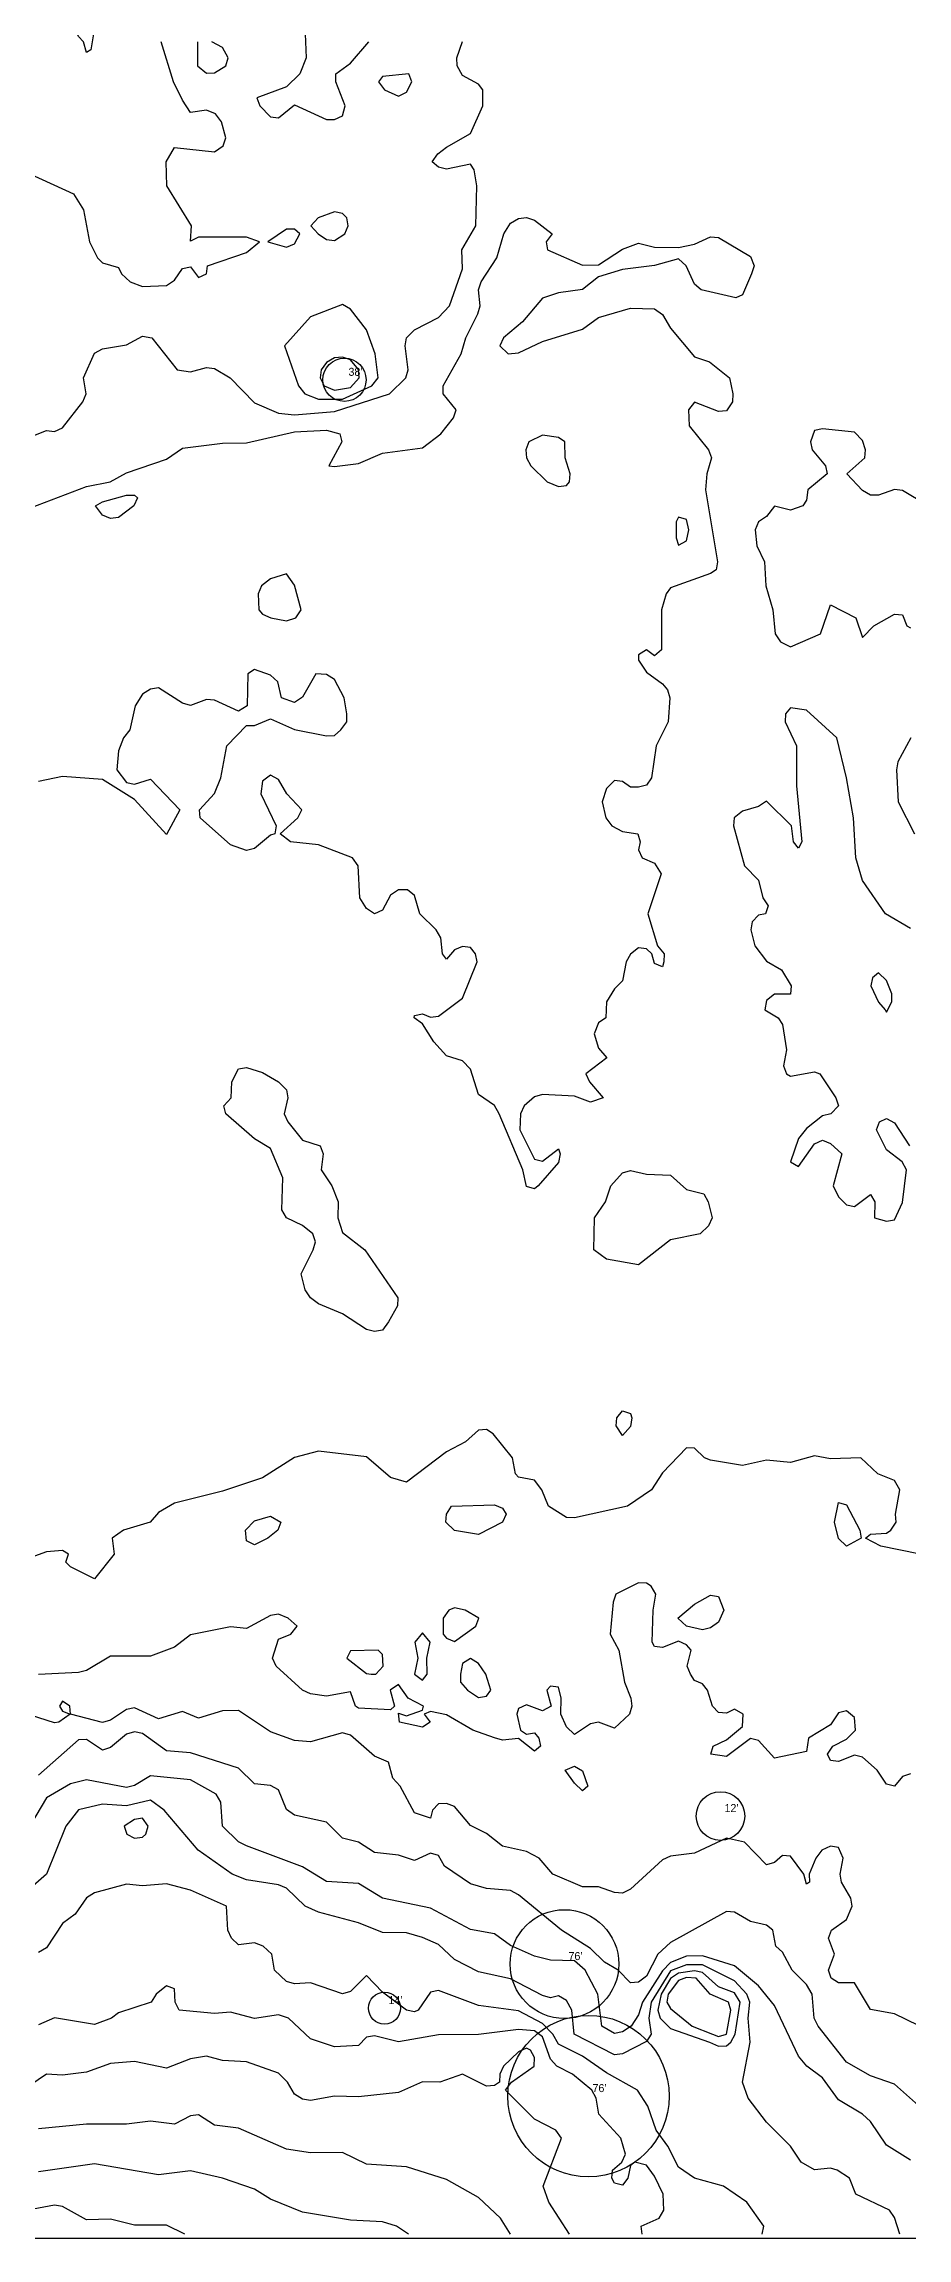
# Model space of a CAD drawing. Extents: x 426033 to 427066, y 1577130 to 1578168.
# Drawn here: x 426386 to 426602, y 1577150 to 1577698 of the extents above; entities that cross this region are included whole.
import ezdxf

# ---------------------------------------------------------------- set-up
doc = ezdxf.new("R2010")
doc.units = 21
doc.header["$MEASUREMENT"] = 0
for name, color, linetype in [('C-TOPO-HALF', 9, 'Continuous'), ('C-TOPO-MAJR', 3, 'Continuous'), ('C-TOPO-MINR', 8, 'Continuous'), ('G-ANNO-ZONE', 6, 'Continuous'), ('L-PLNT-ANNO', 92, 'Continuous'), ('L-PLNT-TREE', 92, 'Continuous')]:
    doc.layers.add(name, color=color, linetype=linetype)

msp = doc.modelspace()

# ---------------------------------------------------------------- linework, layer by layer
at = {"layer": 'C-TOPO-HALF'}
for points, elevation in [([(426383, 1577600.2333987758), (426387, 1577601.8406876791), (426389, 1577601.575527426), (426391, 1577602.4749893118), (426396.114229765, 1577609), (426396.89851047716, 1577611), (426396.2776674938, 1577615), (426399, 1577621.1997860963), (426401, 1577622.2153110048), (426407, 1577623.2725435472), (426411, 1577625.3978256863), (426413.3571173742, 1577624.9999999998), (426419.7044517725, 1577617), (426423, 1577616.460936781), (426427, 1577617.6061430352), (426429, 1577617.3013413746), (426432.9643944005, 1577615), (426439, 1577608.7408585055), (426445, 1577606.2047757716), (426449, 1577605.7804015018), (426459, 1577606.6008029236), (426472.7596523898, 1577611), (426476.8461620697, 1577615), (426477.43406813627, 1577617), (426476.66187407036, 1577623), (426477, 1577625.0346147956), (426479, 1577626.982568572), (426485, 1577630.1159487995), (426487.74436324055, 1577633), (426491, 1577642.21819017), (426490.8598895869, 1577647.0000000002), (426494.30816237454, 1577653), (426494.5696159414, 1577663), (426493.94859746547, 1577667), (426493, 1577668.4048924504), (426487, 1577667.1568543648), (426485, 1577667.6876988336), (426483.4270734032, 1577669), (426484.832185175, 1577671), (426487, 1577672.6300948476), (426493, 1577676.063803681), (426496.1319817478, 1577683), (426496.09118042083, 1577687), (426495, 1577688.3794925008), (426491, 1577690.5289982427), (426489.64296791126, 1577693), (426489.5576292919, 1577695), (426491, 1577699.0622246696)], 70.5), ([(426607, 1577583.234037008), (426600.99999999994, 1577586.801080716), (426599, 1577587.0788796798), (426595, 1577585.6728930399), (426593, 1577585.662875711), (426591, 1577586.864963965), (426587.1003452244, 1577591), (426591.5562419862, 1577595), (426591.7771710033, 1577597), (426591, 1577599.338454687), (426589, 1577601.3816578484), (426581, 1577602.289903424), (426579, 1577601.8238878732), (426577.99381663115, 1577599), (426578.40176647995, 1577597), (426581.77652656625, 1577593), (426582.1449152542, 1577591), (426577.3026637869, 1577587), (426577, 1577584.4587593728), (426576.0568532393, 1577583), (426573, 1577581.9363834423), (426569, 1577582.9250312368), (426567, 1577580.309818875), (426565, 1577578.98066512), (426564.12802179094, 1577577), (426564.5743029606, 1577573), (426566.5114006514, 1577569), (426566.8224948875, 1577563), (426568.57790536527, 1577557), (426569.1805821118, 1577551), (426570.47301448, 1577549), (426570.47301448, 1577549), (426573, 1577547.7953739972), (426580.4800141493, 1577551), (426583, 1577558.2194092828), (426589.34276018094, 1577555), (426591, 1577550.1120943953), (426593.8077994429, 1577553), (426599, 1577555.9149659863), (426601, 1577555.7800312012), (426602.0590015128, 1577553), (426603, 1577552.5233716473)], 70.5), ([(426603, 1577477.344407425), (426596.7074412683, 1577480.9999999998), (426591, 1577489.3486413043), (426589.33762005536, 1577495), (426588.77517868753, 1577505), (426587.0228310502, 1577515), (426584.54448716796, 1577524.9999999998), (426577, 1577531.9152909336), (426573, 1577532.5449757744), (426571.7335520636, 1577531), (426571.64605765895, 1577529.0000000002), (426574.5420603614, 1577523), (426574.47068403906, 1577513), (426575.79867713933, 1577499), (426575, 1577497.3973454998), (426573.74789371353, 1577499), (426573.28307692305, 1577503), (426567, 1577509.1468513196), (426565, 1577507.818205194), (426561, 1577506.6407282534), (426558.89262596774, 1577505), (426558.7108294931, 1577503), (426561.46968073706, 1577493), (426565, 1577489.459823145), (426566.1073994253, 1577485), (426567.38303619664, 1577483), (426566.7603946441, 1577481), (426565, 1577480.664427727), (426563.3969465649, 1577479), (426563.1076161866, 1577477.0000000002), (426564.05294893536, 1577473), (426567, 1577469.1877657836), (426570.78547610226, 1577467), (426573.1721374046, 1577463), (426573, 1577460.9501331397), (426569, 1577460.9239442002), (426567, 1577459.360591484), (426566.61110369675, 1577457), (426569.9442105263, 1577455), (426570.99999999994, 1577453.3462489694), (426571.9673104381, 1577447), (426571.2670242885, 1577443), (426571.9903536978, 1577441), (426573, 1577440.4432624113), (426578.99999999994, 1577441.5348799215), (426580.35513245035, 1577441), (426584.3168268447, 1577435), (426584.9690265487, 1577433), (426583.0788311247, 1577431), (426581, 1577430.5591615955), (426577, 1577427.3969737426), (426575, 1577424.8392282957), (426572.98840225855, 1577419), (426575, 1577417.824652778), (426579, 1577423.5653425446), (426581, 1577424.4219010563), (426583, 1577423.5941028858), (426585.8620420889, 1577421), (426583.67524005484, 1577413), (426585, 1577410.2730701873), (426587, 1577408.298513302), (426589, 1577407.8532128925), (426593, 1577410.8850500484), (426594.0745444506, 1577409), (426593.979020979, 1577405), (426597, 1577404.192750197), (426599, 1577404.5579407671), (426601, 1577408.854460094), (426601.9839005503, 1577417), (426600.94551062374, 1577419), (426597, 1577422.060167131), (426594.4764169639, 1577427), (426595.2286451613, 1577429), (426597, 1577429.8628535513), (426599, 1577428.769030579), (426602.7800332779, 1577423)], 70.5), ([(426603.07130345184, 1577525), (426599.8282690854, 1577519), (426599.45981738914, 1577517), (426599.90992551536, 1577509), (426604.01433953777, 1577501)], 70.5), ([(426605, 1577321.0096153845), (426595.61061061063, 1577323), (426591.7110389611, 1577325), (426593, 1577325.9302870533), (426597, 1577326.2029861356), (426598.0976744186, 1577327), (426599.4489539749, 1577329), (426599.24141709274, 1577331), (426600.3396129032, 1577337), (426599, 1577339.3344242785), (426594.8245749613, 1577341), (426590.6076980015, 1577344.9999999998), (426583, 1577344.772401242), (426579, 1577345.5606149058), (426573, 1577343.887113633), (426567, 1577344.495575221), (426561, 1577343.1044164516), (426553, 1577344.493067591), (426551.5189873418, 1577345), (426549, 1577347.45017585), (426547, 1577347.5331814298), (426541, 1577341.313329122), (426538.29176149296, 1577337), (426532.29269396066, 1577333), (426519, 1577330.0746974282), (426517, 1577330.1136313588), (426512.50043821207, 1577333), (426510.8120010302, 1577337.0000000002), (426509, 1577339.4286585366), (426505, 1577340.1928845486), (426504.29558599694, 1577341), (426503.47656813264, 1577345), (426498.7049808429, 1577351), (426497, 1577352.1216131065), (426495, 1577351.9167909333), (426491.7327528466, 1577349), (426487, 1577346.545194508), (426477, 1577338.9790444258), (426473, 1577340.0921835175), (426467, 1577345.3018797692), (426455, 1577346.6793504604), (426449, 1577345.1625020152), (426441, 1577340.0692843571), (426431, 1577336.6975402883), (426419, 1577333.6962401946), (426415, 1577331.347154109), (426412.94438264734, 1577329), (426406.26161202183, 1577327), (426403.40535714285, 1577324.9999999998), (426403.9665050683, 1577321), (426399, 1577314.7577183181), (426393, 1577317.787066246), (426391.8814545454, 1577319), (426392.5033259424, 1577321), (426391, 1577321.9166291123), (426387, 1577321.5700436258), (426381, 1577319.3933566432)], 70.5), ([(426605, 1577203.1053421367), (426599, 1577206.027071709), (426593, 1577207.1420965057), (426589, 1577213.8048414737), (426585, 1577213.79622157), (426583.12833309564, 1577215), (426582.51940850285, 1577217), (426584.026800889, 1577221), (426582.51677002915, 1577225), (426583.281291464, 1577227), (426587, 1577229.6279164131), (426588.42785630154, 1577232.9999999998), (426588.05235513387, 1577235), (426585.7132845591, 1577239), (426585.3743596657, 1577241), (426586.1402414963, 1577245), (426585, 1577247.6453681854), (426583, 1577247.941971383), (426580.8191251032, 1577247), (426579.36088257295, 1577245), (426577.6710595677, 1577241), (426577.7197750703, 1577239), (426577, 1577238.508637236), (426576.30322933773, 1577241), (426573, 1577245.4783072893), (426571, 1577245.6131091076), (426569, 1577243.859569649), (426567, 1577243.335427375), (426561.4633623123, 1577249), (426557, 1577249.9456466178), (426549, 1577246.2400126823), (426543, 1577245.4916504854), (426541, 1577244.5485603462), (426533, 1577237.2231953666), (426531, 1577236.1892259556), (426529, 1577236.42819719), (426525, 1577237.8023777478), (426521, 1577237.825725208), (426513.6096085409, 1577241), (426510.133383572, 1577245), (426507.00000000006, 1577246.6396568161), (426501, 1577247.9346867749), (426497, 1577251.1564171123), (426493, 1577253.1286559184), (426489, 1577257.8710853048), (426487, 1577258.6619388598), (426485, 1577258.5565110566), (426483.47257383965, 1577257), (426483, 1577254.9765886287), (426479, 1577256.2638385422), (426475.42673789826, 1577263), (426473.57266741607, 1577265), (426472.5364568082, 1577269), (426469.00000000006, 1577270.4813027745), (426463, 1577275.7252554744), (426461, 1577276.2977685356), (426453, 1577274.0175085529), (426449, 1577274.344750985), (426443, 1577276.5457875459), (426435, 1577281.891854111), (426431, 1577281.7977739726), (426425, 1577279.9663990908), (426421, 1577281.629000283), (426415, 1577279.7966081593), (426409, 1577282.5123346099), (426407, 1577282.1240141136), (426403, 1577279.4269085005), (426400.99999999994, 1577278.8839651183), (426393.0396710208, 1577281), (426392.86618798954, 1577283), (426391, 1577284.1840960863), (426390.303617099, 1577283), (426391, 1577281.7410832231), (426392.9524361949, 1577281), (426390.12126436783, 1577279), (426389, 1577278.79095682), (426383, 1577280.6970407267)], 71.5), ([(426603, 1577169.5039626092), (426597, 1577173.2712540512), (426593, 1577179.1125247385), (426590.99999999994, 1577180.9678798383), (426585, 1577184.5774005572), (426581, 1577190.0500793112), (426577.0753273503, 1577193), (426575, 1577195.5203533692), (426569, 1577208.160707269), (426565, 1577213.0634784736), (426559, 1577218.072558647), (426551, 1577220.5987455775), (426547, 1577220.4924889142), (426543, 1577218.8964360862), (426541, 1577216.8381246426), (426535.9987571464, 1577209), (426535, 1577205.8026497378), (426533.16545300593, 1577203), (426531, 1577201.5436087656), (426529, 1577201.1644084072), (426525.84854800615, 1577203), (426524.84217514284, 1577211), (426521.6364268336, 1577217), (426519, 1577219.282783004), (426513, 1577219.465520158), (426509, 1577220.4438713784), (426503, 1577223.182713934), (426499, 1577226.0254991106), (426493, 1577227.1622067448), (426483.00000000006, 1577232.5155925155), (426471.02430196485, 1577235), (426465, 1577238.6267931776), (426457, 1577239.1707060062), (426451, 1577242.8030699582), (426437, 1577248.0228310502), (426435, 1577249.0557227237), (426431.021272024, 1577253), (426430.59301726357, 1577259), (426429.3943885654, 1577261), (426423.00000000006, 1577264.5495616994), (426413, 1577265.5243783519), (426409, 1577263.136623679), (426407, 1577262.659669527), (426397, 1577264.5650694876), (426393, 1577263.565676015), (426387, 1577260.0854962715), (426383, 1577253.272495214)], 72.5), ([(426565.9082509945, 1577151), (426566.3408963586, 1577153), (426562.07961079164, 1577159), (426556.2199832074, 1577163), (426549, 1577164.987051482), (426545, 1577167.7026688037), (426542.3171515834, 1577173), (426539.44733682944, 1577177), (426537.37935568707, 1577183), (426534.76065878605, 1577187), (426527, 1577191.316759519), (426521, 1577195.490789364), (426515, 1577198.4884853852), (426513.5661542638, 1577201), (426511, 1577203.6095188523), (426505, 1577206.8371184955), (426495, 1577208.1714270231), (426485, 1577211.934216665), (426483, 1577211.463421917), (426479.8959529477, 1577207), (426479, 1577206.595575221), (426477.0056109726, 1577207), (426471, 1577211.499322799), (426467, 1577215.6128550074), (426463, 1577211.6086698337), (426461, 1577211.0944838128), (426453, 1577213.8212795549), (426449, 1577213.5877167205), (426447, 1577214.1025553662), (426443.9994311071, 1577217), (426443.32979749277, 1577221), (426441.1721014493, 1577223), (426439, 1577223.825779769), (426435, 1577223.2675585283), (426433.23471778486, 1577225), (426432.3300865801, 1577227), (426432.0425894378, 1577233), (426423, 1577236.9758134177), (426417, 1577238.5885531812), (426411, 1577238.0474149128), (426407, 1577238.468528841), (426399, 1577236.2742189965), (426397, 1577235.0211745906), (426394.18051652616, 1577231), (426391, 1577228.6808087504), (426387, 1577222.5951417002), (426385, 1577221.4192821225)], 73.5), ([(426517.78018787364, 1577151), (426512.5547771258, 1577159), (426511.2076953278, 1577163), (426515.74918360903, 1577175), (426514.3462592202, 1577177), (426509, 1577179.6962442347), (426501.7718467499, 1577187), (426503.2784119952, 1577189), (426508.9471772862, 1577193), (426509, 1577195.1483426322), (426507.98378962534, 1577197), (426507, 1577197.5163546982), (426505, 1577196.5491388044), (426501.22382920113, 1577193), (426500.32133813144, 1577191), (426500.26232473995, 1577189), (426499, 1577188.1223270441), (426497, 1577187.9459338295), (426491, 1577191.0174426406), (426485.32574974146, 1577189), (426481, 1577189.034977961), (426475.00000000006, 1577186.3828986636), (426465, 1577185.2830262643), (426459, 1577185.443222383), (426453, 1577184.437263831), (426451.00000000006, 1577184.7548599672), (426449, 1577186.0070580135), (426447.29685256764, 1577189), (426445, 1577191.238255323), (426437, 1577194.026683237), (426431, 1577194.3974056605), (426427, 1577195.5003800355), (426422.99999999994, 1577194.834731721), (426417, 1577192.4851702673), (426409, 1577194.124327795), (426403, 1577193.611717246), (426397, 1577191.458623956), (426391, 1577190.7646129543), (426387, 1577191.0094390507), (426381, 1577186.8741307373)], 74.5), ([(426477.5222183948, 1577151), (426474.5378564405, 1577153), (426471, 1577154.0950595501), (426463, 1577154.4790762772), (426450.99999999994, 1577156.4549370087), (426443, 1577159.7556008147), (426439, 1577162.2105320422), (426431, 1577164.9456521738), (426422.99999999994, 1577166.7806909315), (426415, 1577165.7932779528), (426399, 1577168.5364806866), (426384.99999999994, 1577166.5856128354)], 75.5)]:
    msp.add_lwpolyline(points, dxfattribs=dict(at, elevation=elevation))
for points, elevation in [([(426456.44731934735, 1577613), (426459, 1577611.8927151805), (426463, 1577612.5481406464), (426465.1765105596, 1577615), (426465, 1577617.1184746877), (426463, 1577619.5157734363), (426461, 1577620.1770690964), (426459, 1577619.9889603192), (426457, 1577618.845358104), (426455.6472181382, 1577617), (426455.446728267, 1577615), (426456.44731934735, 1577613)], 71.5), ([(426401, 1577580.6392477748), (426399.2932124538, 1577583), (426401, 1577584.0203237538), (426407, 1577585.6488781937), (426409, 1577585.704488224), (426409.74944847147, 1577585), (426408.8471192242, 1577583), (426405, 1577580.1157286752), (426403, 1577579.8343182923), (426401, 1577580.6392477748)], 69.5), ([(426587, 1577322.9362565193), (426585, 1577324.8627663415), (426583.9657191425, 1577329), (426585, 1577333.8511641617), (426587, 1577333.2737378418), (426590.37094017095, 1577327), (426590.6811066618, 1577325), (426587, 1577322.9362565193)], 70.5), ([(426437, 1577324.3050847459), (426436.77876106196, 1577326.9999999998), (426439, 1577329.3162601625), (426443, 1577330.4441319357), (426445.5919117647, 1577329.0000000002), (426444.88038698334, 1577327), (426442.3549276361, 1577325), (426439, 1577323.2610635923), (426437, 1577324.3050847459)], 70.5), ([(426489.00000000006, 1577326.843678965), (426486.8378071834, 1577329), (426487.04953308974, 1577331), (426488.2279411765, 1577333), (426499, 1577333.3152049023), (426501, 1577332.4855012428), (426501.89359581354, 1577331), (426500.99999999994, 1577328.9796587927), (426495, 1577325.8607378972), (426489.00000000006, 1577326.843678965)], 70.5), ([(426547, 1577302.9852467976), (426544.80420830287, 1577305), (426549, 1577308.4823379202), (426553, 1577310.7358959368), (426555, 1577310.413352732), (426556.33059077995, 1577307), (426555, 1577303.9586071717), (426553, 1577302.5606120739), (426551, 1577302.0850476755), (426547, 1577302.9852467976)], 70.5), ([(426407.0667703284, 1577251), (426409, 1577249.9921319918), (426411, 1577250.1944107567), (426411.8802212364, 1577251), (426412.4478900883, 1577253), (426411, 1577255.0115235604), (426409, 1577254.6608670296), (426406.40280718263, 1577253), (426407.0667703284, 1577251)], 73.5), ([(426552.73077490774, 1577199), (426555, 1577197.9730669446), (426557, 1577198.0971947052), (426558.0716793347, 1577199), (426559.1408261126, 1577201), (426560.4137158389, 1577209), (426559, 1577211.3238057254), (426555, 1577212.774469861), (426551.00000000006, 1577216.3817118811), (426549, 1577216.8025883425), (426545, 1577216.2190455794), (426543.00000000006, 1577214.9257410523), (426540.6832607205, 1577211), (426539.85485959525, 1577207), (426540.428178661, 1577205), (426543, 1577202.3729774666), (426552.73077490774, 1577199)], 73.5)]:
    msp.add_lwpolyline(points, close=True, dxfattribs=dict(at, elevation=elevation))
at = {"layer": 'C-TOPO-MAJR'}
for points, elevation in [([(426383, 1577582.541816107), (426397, 1577587.7963537052), (426402.97416449396, 1577589), (426407, 1577591.267319714), (426417, 1577594.665605852), (426421, 1577597.4562626332), (426431, 1577598.6902418616), (426437, 1577598.7638397168), (426449, 1577601.518854317), (426457, 1577601.8805281464), (426460.33189887035, 1577601), (426460.87671232875, 1577599), (426457.6055276382, 1577593), (426459, 1577592.827532629), (426465, 1577593.5980066445), (426471, 1577596.1642094562), (426481, 1577597.519026097), (426485.606483566, 1577601), (426488.7754887534, 1577605), (426489.42993307643, 1577607), (426486.1515351601, 1577611), (426486.144349783, 1577613), (426490.68898356665, 1577621), (426491.8781960942, 1577625), (426494.8778407397, 1577631), (426495.46434646077, 1577633), (426495.04071905924, 1577637), (426495.7159902529, 1577639), (426499.62106737995, 1577645), (426501.30674028944, 1577651), (426503.00000000006, 1577653.6621097736), (426505, 1577654.792113159), (426507, 1577655.0848499753), (426509, 1577654.3861892584), (426513.39986846433, 1577651), (426511.93631436315, 1577649), (426512.2656387666, 1577647), (426521, 1577643.1980508754), (426525, 1577643.2259267895), (426531, 1577647.1889519875), (426535, 1577648.6308605343), (426539, 1577647.659756647), (426545, 1577647.6004551365), (426549, 1577648.395130611), (426553, 1577650.2426698862), (426555, 1577650.1148786363), (426563, 1577645.2869508197), (426563.9100529101, 1577643), (426563.28790403204, 1577641), (426561, 1577635.709126403), (426559.3507377979, 1577635), (426550.6935064935, 1577637), (426549, 1577638.3949507915), (426546.90444487956, 1577643), (426545, 1577644.754012624), (426539, 1577643.0869766364), (426531, 1577642.0375613654), (426525, 1577640.2570974787), (426521, 1577637.0368509213), (426514.99999999994, 1577636.276313294), (426511, 1577634.9000105031), (426505.9894706886, 1577629), (426501.28748737194, 1577625), (426500.38269704435, 1577623), (426502.4126482213, 1577621), (426505, 1577621.2246169827), (426511, 1577624.0472127968), (426521, 1577627.1423453547), (426525, 1577630.0686684716), (426533, 1577632.4504381695), (426539, 1577632.2324305186), (426541, 1577630.845033279), (426543, 1577627.4457978075), (426549, 1577620.2446808512), (426552.7288317256, 1577619), (426557.78184110974, 1577615), (426558.6083254494, 1577611), (426558.52344392653, 1577609), (426557, 1577606.750507557), (426555, 1577606.5853899308), (426549.00000000006, 1577608.9507089804), (426547.4905956113, 1577607), (426547.69222451583, 1577603), (426552.5404029223, 1577597), (426553.2444160817, 1577594.9999999998), (426552.0994871795, 1577591), (426551.7774056202, 1577587), (426554.7521455544, 1577569), (426554.4372741353, 1577567), (426553, 1577566.0760039827), (426543, 1577562.4861640008), (426541.9021005251, 1577561), (426540.72676305694, 1577557), (426540.7452357071, 1577547), (426539, 1577545.5341196293), (426536.99999999994, 1577546.982547993), (426535, 1577545.7200986436), (426535, 1577544.4257620452), (426537, 1577541.4456641052), (426541, 1577538.5040268456), (426542.2682512733, 1577537), (426542.8564775614, 1577535), (426542.4490492443, 1577529), (426539.3961947398, 1577523), (426538.22768974147, 1577515), (426537, 1577513.2037827945), (426535, 1577512.703843514), (426533, 1577512.7096774194), (426531, 1577514.0678635547), (426529, 1577514.3153638812), (426527, 1577512.329845815), (426525.90487411636, 1577509), (426526.8757062147, 1577505), (426528.3028544906, 1577503), (426531, 1577501.6327868851), (426534.7990950226, 1577501), (426535.38410596026, 1577499), (426535.00760777685, 1577497), (426535.95744680846, 1577495), (426539, 1577493.7120954003), (426540.68872613134, 1577491), (426537.3686249193, 1577481), (426539.7638888889, 1577473), (426541.42803877697, 1577471), (426541.3300283286, 1577469), (426541, 1577467.7974193548), (426539, 1577468.6432818072), (426538.35577798006, 1577471), (426537, 1577472.2817204301), (426535, 1577472.5326609032), (426533, 1577470.9656460045), (426531.9058407815, 1577469), (426531, 1577464.262988752), (426529, 1577462.3058532565), (426527.03433476394, 1577459), (426526.79908151546, 1577455), (426525, 1577453.7327133038), (426523.9483860397, 1577451), (426524.99999999994, 1577447.4488130563), (426527.0967741936, 1577445), (426521.86657681945, 1577441), (426522.7742316785, 1577439), (426526.19133574003, 1577435), (426523, 1577433.9680534918), (426519, 1577435.4161319889), (426511, 1577435.8667917447), (426509, 1577435.3074021689), (426506.45845861686, 1577433), (426505.51051205985, 1577431), (426505.35854341736, 1577427), (426509, 1577419.6618004865), (426511, 1577419.2332845288), (426515, 1577422.2405929305), (426515.4189449365, 1577421), (426515, 1577418.8443620966), (426509.94732142857, 1577413), (426509, 1577412.2940785098), (426507, 1577412.846687697), (426507, 1577412.846687697), (426506.07004770276, 1577417), (426500.194668008, 1577431), (426499, 1577433.1292016807), (426495, 1577435.8358678552), (426493, 1577442.1964777105), (426491, 1577444.2838905775), (426487, 1577445.5061167423), (426483.869374314, 1577449), (426481, 1577453.4982517483), (426478.9436619719, 1577455), (426479, 1577455.588235294), (426481, 1577456.0005824112), (426483, 1577455.2307692308), (426485, 1577455.4455632472), (426491, 1577459.934262948), (426494.67464559607, 1577469), (426494.22072745394, 1577471), (426493, 1577472.5710163515), (426491, 1577472.8873859704), (426489, 1577471.9804573804), (426487, 1577469.7207637231), (426486.0504871567, 1577471), (426485.6233689205, 1577475), (426484.4108108108, 1577477), (426480.3791563276, 1577481), (426479, 1577485.585280374), (426477.2810503904, 1577487), (426475, 1577487.0569456427), (426473, 1577485.6769673014), (426471, 1577481.975221239), (426469, 1577481.0027787427), (426467.00000000006, 1577482.3295655246), (426465.3552382952, 1577485), (426464.89158016146, 1577493), (426463.488221437, 1577495), (426455, 1577498.2494513532), (426448.03400174365, 1577499), (426445.4171711613, 1577501), (426449.84135977336, 1577505), (426450.8266384778, 1577507), (426447.05745856353, 1577511), (426445, 1577514.5574812246), (426443, 1577515.6838656839), (426441, 1577514.180107527), (426440.59874730866, 1577511), (426444.4172696575, 1577503), (426444.1247113164, 1577501), (426443, 1577500.7024136877), (426439, 1577497.358409786), (426437, 1577496.8772845953), (426433, 1577498.2958366065), (426425.3968582059, 1577505), (426425.30485489557, 1577507), (426429.00000000006, 1577511.0662251657), (426430.6038725293, 1577515), (426432.1046258926, 1577523), (426437, 1577528.0895027625), (426439, 1577528.0796645703), (426443, 1577529.7193941944), (426449, 1577527.0778405524), (426457, 1577525.4793774318), (426459.00000000006, 1577525.6300102775), (426460.5673133451, 1577526.9999999998), (426462.0876771559, 1577529), (426462.13390585245, 1577531), (426461.42956544575, 1577535), (426459, 1577539.5884848484), (426457, 1577540.862928349), (426454.3532608695, 1577541), (426451, 1577535.1850899742), (426449, 1577533.8066052715), (426445.7719928187, 1577535), (426444.88325521944, 1577539), (426443, 1577540.682527598), (426439, 1577542.0975939443), (426437.3347005743, 1577541), (426437.1930674618, 1577533), (426435, 1577531.6825396826), (426429, 1577534.4145113297), (426427, 1577534.5775885745), (426423, 1577533.0975739805), (426421, 1577533.6741163055), (426415, 1577537.5168457476), (426413, 1577537.2114212837), (426411, 1577535.9022047883), (426409.17197250127, 1577533), (426407.81795002555, 1577527), (426406.23796034, 1577525), (426405, 1577521.7537361924), (426404.6115042228, 1577517), (426407, 1577513.8444763958), (426409, 1577513.397788084), (426413, 1577514.6687254352), (426420.3112410656, 1577507), (426417, 1577500.8640730067), (426409, 1577509.6325133147), (426401, 1577514.587981066), (426391, 1577515.3763066202), (426385, 1577514.1375564507)], 70), ([(426502.97189146985, 1577151), (426500.51837769325, 1577155), (426495, 1577160.1480804388), (426487, 1577164.6703855076), (426477, 1577167.8065747968), (426467, 1577168.5039585433), (426461, 1577171.4388025766), (426453, 1577171.3037483844), (426447.00000000006, 1577172.265749815), (426435, 1577177.4413886385), (426429, 1577178.19718119), (426424.99999999994, 1577180.800895824), (426423, 1577180.5435429057), (426419, 1577178.5109741432), (426413, 1577179.2229420128), (426406.99999999994, 1577178.4817912527), (426397, 1577178.516450648), (426385, 1577177.3556865635)], 75)]:
    msp.add_lwpolyline(points, dxfattribs=dict(at, elevation=elevation))
at = {"layer": 'C-TOPO-MAJR', "elevation": 70}
for points in [[(426512.1945046999, 1577589), (426515, 1577587.8005937655), (426517, 1577588.117148906), (426517.7464200477, 1577589), (426517.8995546759, 1577591), (426516.63886723825, 1577595), (426516.6228070175, 1577599), (426515, 1577600.0755813955), (426511, 1577600.6678592726), (426507.5989204412, 1577599), (426506.8113043478, 1577597), (426507.01801801805, 1577595), (426508.11704693007, 1577593), (426512.1945046999, 1577589)], [(426544.40433815354, 1577575), (426544.99999999994, 1577573.1582115218), (426547, 1577574.245547074), (426547.55392077606, 1577577), (426547, 1577579.5671472999), (426545, 1577580.1546134662), (426544.42125, 1577579), (426544.40433815354, 1577575)], [(426443.13515687856, 1577555), (426447, 1577554.2444825368), (426449.3118617439, 1577555), (426450.69799366425, 1577557), (426449, 1577563.1433926898), (426447, 1577566.0357529796), (426443, 1577564.7793504358), (426440.7991711827, 1577563), (426439.8936714751, 1577561), (426440.10306979937, 1577557), (426441, 1577555.8989473684), (426443.13515687856, 1577555)], [(426469, 1577376.5959996947), (426467, 1577377.1465811383), (426460.99999999994, 1577380.9941986948), (426455, 1577383.510937038), (426452.9995348477, 1577385), (426451.6871274012, 1577387), (426450.67935158644, 1577391), (426453.6711456243, 1577397), (426454.22347543493, 1577399), (426453.61222977145, 1577401), (426451, 1577403.0927423702), (426447, 1577404.9981894991), (426445.83298798173, 1577407), (426446.1327160493, 1577415), (426443, 1577422.3626685592), (426438.99999999994, 1577424.7793194582), (426431.8899605436, 1577431), (426431.32579650567, 1577433), (426433.22301474086, 1577435), (426433.35857664235, 1577439), (426435, 1577442.2858707558), (426437, 1577442.5968379446), (426441, 1577441.3953568954), (426445.01531291613, 1577439), (426447.04529788287, 1577437), (426447.3788171627, 1577435), (426446.4185806451, 1577431), (426447.38001638, 1577429), (426451, 1577424.4214157937), (426455.3920704846, 1577423), (426456.1552795031, 1577421), (426455.71288056206, 1577417), (426458.30972058245, 1577413), (426459.96245190396, 1577409), (426459.88557071064, 1577405), (426461, 1577401.3911225474), (426466.63203661324, 1577397), (426474.88036055723, 1577385), (426474.73512779915, 1577383), (426472.5417996171, 1577379), (426471.00000000006, 1577376.9280864198), (426469, 1577376.5959996947)], [(426527, 1577394.7065078688), (426523.8460754332, 1577397), (426524.0010084034, 1577405), (426526.73023255815, 1577409), (426528.12588555855, 1577413), (426531, 1577416.3118279572), (426533, 1577416.8928571427), (426537, 1577415.937367753), (426543, 1577415.6635484877), (426547, 1577412.1411764706), (426551.3182496271, 1577411), (426552.4561316873, 1577409), (426553.4405815424, 1577405), (426552.49684924865, 1577403), (426550.4312267658, 1577401), (426543, 1577399.5305525064), (426535, 1577393.291002571), (426527, 1577394.7065078688)], [(426531, 1577350.5917573872), (426529.40534979425, 1577353), (426529.5626834381, 1577355), (426531, 1577356.7692903227), (426533, 1577356.0926253689), (426533.3649980292, 1577355), (426533.00000000006, 1577352.8414662085), (426531, 1577350.5917573872)]]:
    msp.add_lwpolyline(points, close=True, dxfattribs=at)
at = {"layer": 'C-TOPO-MINR'}
for points, elevation in [([(426397, 1577696.3092691624), (426396.29599141015, 1577699), (426395, 1577700.322015334), (426393.07439434493, 1577705), (426392.1373594336, 1577709), (426388.5622969664, 1577713), (426386.9107223476, 1577717), (426387.8234901568, 1577719), (426391, 1577720.7409070088), (426401, 1577723.3489737494), (426404.798548869, 1577723), (426405.5731747605, 1577721), (426403.74760740483, 1577717), (426403.9939919893, 1577711), (426403.49631811486, 1577709), (426398.757604118, 1577701), (426398.06456043955, 1577697), (426397, 1577696.3092691624)], 71), ([(426471.55036363634, 1577687), (426475, 1577685.3754489063), (426477, 1577686.393321091), (426478.32925196097, 1577689), (426477.5725111953, 1577691), (426471, 1577690.2892355695), (426469.97494418256, 1577689), (426471.55036363634, 1577687)], 71), ([(426442.3868338558, 1577649), (426447, 1577647.6924434463), (426449, 1577648.512244898), (426450.3380767572, 1577650.9999999998), (426449, 1577652.1834477498), (426447, 1577652.1383608598), (426442.3868338558, 1577649)], 71), ([(426454.90801122866, 1577651), (426457, 1577649.6104342393), (426459, 1577649.318888187), (426461.5637164891, 1577651), (426462.4056830952, 1577653), (426462.09237228835, 1577655), (426461, 1577656.051001515), (426458.99999999994, 1577656.5125), (426454.9557304476, 1577655), (426453.13806028425, 1577652.9999999998), (426454.90801122866, 1577651)], 71), ([(426451.63206442166, 1577611), (426455, 1577609.685933924), (426461, 1577609.6904959446), (426468.3042144026, 1577613), (426469.88820432394, 1577615), (426469.1584003901, 1577621), (426467, 1577626.9884914462), (426463, 1577632.1774750226), (426461, 1577633.3433664031), (426453, 1577630.246444757), (426446.4912905039, 1577623), (426449.9863822608, 1577613), (426451.63206442166, 1577611)], 71), ([(426596.65749322687, 1577457), (426597, 1577456.4635998213), (426598.34873769793, 1577459), (426598.37045268447, 1577461), (426597, 1577464.382358771), (426595, 1577466.2293378818), (426593.46564737754, 1577465), (426593.0970139851, 1577463), (426595, 1577458.939272606), (426596.65749322687, 1577457)], 71), ([(426486.15652379824, 1577301), (426487, 1577299.9417706477), (426489, 1577299.1393826006), (426494.3254759746, 1577303), (426495.0725879992, 1577305), (426491.6350736278, 1577307), (426489, 1577307.505143668), (426487.5813907153, 1577307), (426486.13655172416, 1577305), (426486.15652379824, 1577301)], 71), ([(426479.01730449253, 1577291), (426480.99999999994, 1577289.4394971188), (426482.1767726644, 1577291), (426482.1316203461, 1577295), (426482.8999256874, 1577299.0000000002), (426481, 1577301.2634051514), (426479.06215260236, 1577299), (426479.8624143384, 1577295), (426479.01730449253, 1577291)], 71), ([(426468.18813716405, 1577291), (426469.3347344288, 1577291), (426471.15021129465, 1577293), (426471, 1577295.8530120482), (426469.968580715, 1577297), (426463, 1577296.7583243824), (426462.1241305511, 1577295), (426467, 1577291.1675816993), (426468.18813716405, 1577291)], 71), ([(426492.2370595911, 1577287), (426495, 1577285.1701199564), (426497.00000000006, 1577285.4869617047), (426498.09796712804, 1577287), (426496.883297491, 1577291), (426495, 1577293.61398116), (426493, 1577294.8423018677), (426491, 1577293.6306666667), (426490.49920592905, 1577291), (426490.51187105203, 1577289), (426492.2370595911, 1577287)], 71), ([(426521, 1577261.7763391724), (426519, 1577263.7209353629), (426516.7017488077, 1577267), (426519, 1577267.9381593307), (426521, 1577266.8110824001), (426522.3689292814, 1577263), (426521, 1577261.7763391724)], 71), ([(426553.5288579302, 1577201), (426555, 1577200.4136705461), (426557.0203730821, 1577201), (426558.066519337, 1577207), (426557.48397040693, 1577209), (426552.90092592593, 1577211), (426549.4083103668, 1577215), (426547, 1577215.134305123), (426545, 1577214.428360207), (426542.39886919234, 1577211), (426542.07060679357, 1577209), (426543, 1577207.3638921801), (426548.40560412465, 1577203), (426553.5288579302, 1577201)], 74)]:
    msp.add_lwpolyline(points, close=True, dxfattribs=dict(at, elevation=elevation))
for points, elevation in [([(426451.69966996694, 1577701), (426451.8917696714, 1577695), (426450.3319077724, 1577691), (426447, 1577687.7300590842), (426439.55989048595, 1577685), (426440.38925786887, 1577683), (426443, 1577680.2177279843), (426445, 1577679.97705314), (426449, 1577683.2120230007), (426457.00000000006, 1577679.5814276233), (426459, 1577679.5585801974), (426461, 1577680.4771195876), (426461.68642654654, 1577683), (426459.38040460134, 1577689), (426459.37781826465, 1577691), (426463, 1577693.6499039638), (426467.5870242842, 1577699)], 71), ([(426383, 1577665.8808535864), (426393.7964696443, 1577661), (426396.2719797596, 1577657), (426397.74252790783, 1577649), (426399.7472898097, 1577645), (426401, 1577643.745173745), (426405, 1577642.609375), (426405.7879947035, 1577641), (426407.93302119913, 1577639), (426411, 1577637.8251529168), (426417, 1577638.0556097561), (426419, 1577639.4286053695), (426421, 1577642.3648915188), (426423, 1577642.73553719), (426425, 1577640.1103448276), (426427, 1577640.984991662), (426427.2952300311, 1577643), (426437, 1577646.329420505), (426440.2914798206, 1577649), (426437, 1577650.1323132312), (426433, 1577650.173340801), (426425, 1577650.1858774663), (426423, 1577649.170700637), (426423.29418362444, 1577653), (426417.1262458472, 1577663), (426416.90265486727, 1577669), (426419, 1577672.592948718), (426429, 1577671.4556390976), (426431.2101556708, 1577673), (426431.81810854375, 1577675), (426430.7943181818, 1577679), (426429.2532023911, 1577681), (426427, 1577681.8631365253), (426423, 1577681.2844147969), (426421, 1577684.3795562596), (426418.7889763779, 1577689), (426415.72495183046, 1577699)], 71), ([(426424.7850605255, 1577699), (426424.76131687243, 1577693), (426427, 1577691.1443866626), (426428.99999999994, 1577691.2513520473), (426431.87261146493, 1577693), (426432.40968801314, 1577695), (426431, 1577697.5583218073), (426428.3354390398, 1577699)], 71), ([(426603, 1577266.0862381037), (426601, 1577265.389666978), (426599, 1577262.9764821166), (426597, 1577263.4993614303), (426594.6885777259, 1577267), (426591, 1577270.2306899345), (426588.99999999994, 1577270.7092410289), (426585, 1577269.1348648649), (426583, 1577269.363445378), (426582.28809687, 1577271), (426583.5440219253, 1577273), (426587, 1577274.6855553268), (426589.25642891804, 1577277), (426589, 1577280.099971437), (426587, 1577281.8107933952), (426585, 1577281.262038888), (426583, 1577278.3137116674), (426577.50978825416, 1577275), (426577, 1577271.6358885018), (426569, 1577269.9796030116), (426565, 1577274.3497942388), (426563.00000000006, 1577274.8573579225), (426557, 1577270.4131132509), (426553.0637268848, 1577271), (426553.66787564766, 1577273), (426557, 1577274.5161828494), (426561, 1577277.8887408394), (426561.1296992481, 1577281), (426559, 1577282.1863768613), (426557, 1577281.2426482944), (426555, 1577281.393382832), (426553.48402163223, 1577283), (426552.27713680244, 1577287), (426551, 1577288.5726297477), (426549, 1577289.392313851), (426547.97153727955, 1577291), (426547.1807388893, 1577293), (426548.2050041092, 1577297), (426547, 1577298.3384724618), (426545, 1577299.1836140223), (426541, 1577297.6349580595), (426539, 1577297.9137492322), (426538.39794777025, 1577299), (426538.6319560544, 1577307), (426539.3590432679, 1577311), (426538.19272209797, 1577313), (426537, 1577313.7254404947), (426535, 1577313.7962706313), (426529.32315460447, 1577311), (426528.66008099157, 1577309), (426527.9559105431, 1577301), (426530.1197902291, 1577297), (426531.46370272065, 1577289), (426533.06876790826, 1577285), (426533.3543859649, 1577283), (426532.76572668116, 1577281), (426529, 1577277.479668858), (426525, 1577278.9375), (426523, 1577278.5746290372), (426519, 1577275.8844284809), (426517, 1577277.8402075935), (426515.6134577603, 1577281), (426515.6948394961, 1577285), (426515, 1577287.7287716405), (426513, 1577287.9733240549), (426512.13180219324, 1577287), (426513.203125, 1577283), (426511, 1577281.8138245842), (426507, 1577283.2845964676), (426505, 1577282.383767535), (426504.57337040466, 1577281), (426505.47134238307, 1577277), (426507, 1577275.969234681), (426509, 1577276.2683035713), (426510.1323236349, 1577275), (426510.4739681683, 1577273), (426509, 1577271.753365275), (426505, 1577274.8700161327), (426501, 1577274.4503777693), (426499, 1577275.055148342), (426493.59904489014, 1577277), (426487, 1577280.8060879367), (426483, 1577281.605582923), (426481.4438818565, 1577281), (426482.8961038961, 1577279), (426481, 1577277.6946074322), (426475.2642673522, 1577279), (426475, 1577281.1959654181), (426477, 1577280.5248419151), (426481, 1577281.9722735677), (426481.2315701791, 1577283), (426477.3971119133, 1577285), (426475, 1577288.375191424), (426472.9326150163, 1577287), (426474.01880877744, 1577283), (426473, 1577282.023290759), (426465, 1577282.4940282302), (426464.2516059957, 1577283), (426463, 1577286.576012966), (426457, 1577285.5025044195), (426453, 1577286.0522095205), (426451, 1577286.9723029577), (426444.4244670992, 1577293), (426443.5005447471, 1577295), (426445, 1577299.6994567611), (426448.1097804391, 1577301), (426449.6618849881, 1577303), (426447.40644038294, 1577305), (426445, 1577305.9549388867), (426443, 1577305.6076388888), (426437, 1577302.3893478643), (426433, 1577302.7667984192), (426423.00000000006, 1577300.8087344598), (426419, 1577297.7191241875), (426413, 1577295.4471744471), (426403, 1577295.4256840963), (426397, 1577291.9134444539), (426395, 1577291.3535324247), (426385, 1577290.8485847448)], 71), ([(426605, 1577183.1197354682), (426599.00000000006, 1577188.4462506557), (426593, 1577190.5295081967), (426587, 1577193.9793780143), (426579.90525085566, 1577203), (426578.8978373618, 1577204.9999999998), (426578.43386316515, 1577211), (426577, 1577213.393843776), (426573.4390031243, 1577217), (426571, 1577221.517372559), (426569.3258877434, 1577223), (426568.60794409714, 1577227), (426567, 1577228.2032475574), (426563, 1577229.117946346), (426559, 1577231.4729872262), (426557, 1577231.6368762634), (426543, 1577223.9333692044), (426539.82041412266, 1577221), (426537, 1577215.5036896325), (426535, 1577213.9391207101), (426533, 1577213.776490264), (426529.9575217571, 1577217), (426526.46504079306, 1577219), (426523, 1577222.3818235248), (426515.7313203685, 1577227), (426505, 1577235.8171323407), (426502.99999999994, 1577236.8485700113), (426497, 1577237.4226405686), (426493, 1577238.585297511), (426486.499913119, 1577243), (426485, 1577245.6085033177), (426483, 1577246.2111220472), (426479, 1577244.3876109573), (426475, 1577245.7234346196), (426469, 1577246.3954434013), (426465.00000000006, 1577248.9655241936), (426461, 1577250.0093017486), (426457, 1577253.9377126794), (426449, 1577255.7371669915), (426447, 1577257.1469244289), (426445, 1577262.0122539918), (426443, 1577263.1267566048), (426439, 1577263.530312018), (426435, 1577267.4988977446), (426423, 1577271.269763698), (426417, 1577271.8401810785), (426411, 1577276.1629634104), (426409, 1577276.542251382), (426407, 1577275.97795618), (426403, 1577272.650743199), (426401, 1577272.00889346), (426397, 1577274.6389116987), (426395, 1577274.5332368948), (426385, 1577265.6970868425)], 72), ([(426600.3461071128, 1577151), (426599, 1577155.174025974), (426597.7362933669, 1577157), (426589.34463276836, 1577161), (426587.76218266704, 1577165), (426584.70459198597, 1577167), (426583, 1577167.4834909574), (426579, 1577167.0701149425), (426575.65294330084, 1577169), (426573, 1577173.0023696683), (426566.99999999994, 1577178.9412119384), (426562.45214368484, 1577185.0000000002), (426561.00936097046, 1577189), (426562.8983219955, 1577199.0000000002), (426562.4525598173, 1577205), (426562.8223423026, 1577209), (426562.1224251681, 1577211), (426559, 1577214.2695743805), (426551, 1577218.2847171146), (426547, 1577218.3106709202), (426542.99999999994, 1577216.779805711), (426538.1719976202, 1577209), (426537.60766950215, 1577205), (426538.2054091279, 1577201), (426537, 1577199.1741109532), (426531, 1577196.0543322475), (426529, 1577195.8408109006), (426518.9270571034, 1577201), (426518.3197502837, 1577207), (426517, 1577209.3679710622), (426515, 1577210.5770342832), (426513, 1577210.0831980957), (426511, 1577210.676747141), (426502.99999999994, 1577214.802167032), (426495, 1577216.5288405516), (426489, 1577219.6190225268), (426485, 1577223.369822064), (426481, 1577225.169682628), (426477, 1577226.2681001471), (426471, 1577226.415902816), (426465, 1577228.8305274346), (426455, 1577231.498370008), (426451.7037760416, 1577233), (426447, 1577237.5099337748), (426445, 1577238.335189368), (426437, 1577239.5657842748), (426433.44567515864, 1577241), (426424.8988288554, 1577247), (426416.4109717281, 1577257), (426413, 1577259.5102087634), (426407, 1577258.064266836), (426401.00000000006, 1577258.4917547195), (426395, 1577257.0563099764), (426391.81801858067, 1577253), (426386.99234799965, 1577241), (426379, 1577233.9927107063)], 73), ([(426535.9227866017, 1577151), (426535.6351263772, 1577153), (426540.16970346554, 1577155), (426541.3083907853, 1577157), (426541.15452773345, 1577161), (426539, 1577165.449882843), (426537, 1577168.2061679042), (426534.1099137931, 1577169), (426533, 1577168.110535406), (426532.3135575517, 1577165), (426531, 1577163.2070145423), (426529, 1577163.7294938918), (426528.3016786571, 1577165), (426528.50280112046, 1577167), (426530.8359390079, 1577169), (426531.7332377196, 1577171), (426530.5645293315, 1577175), (426525.0741873805, 1577181), (426524.3846738442, 1577185), (426523.36626363907, 1577187), (426518.5030601582, 1577191), (426514.62669456826, 1577193), (426513, 1577194.7387794799), (426511, 1577200.2714114194), (426509, 1577201.773129315), (426505, 1577202.1186541966), (426495, 1577200.9127614726), (426485, 1577200.8291771524), (426475, 1577199.042551219), (426469, 1577200.555815085), (426467, 1577200.2292957746), (426465, 1577198.1157662622), (426459, 1577197.8473551637), (426453, 1577199.7768134926), (426447.4765003616, 1577205), (426445, 1577205.8015206535), (426439, 1577204.9040959042), (426433, 1577206.4618001045), (426429, 1577206.178349034), (426420.14741035854, 1577207), (426419.17058237223, 1577209), (426418.99999999994, 1577212.2801204817), (426417, 1577213.076222597), (426414.4490566038, 1577211), (426413.1850362027, 1577208.9999999998), (426404.99999999994, 1577206.3004434588), (426403.3046683046, 1577205), (426399, 1577203.3836680935), (426389, 1577205.0244967882), (426385, 1577203.3383832262)], 74), ([(426421.63257277734, 1577151), (426417, 1577153.2188665515), (426409, 1577153.2323482), (426403, 1577154.7540868344), (426397, 1577154.5673668783), (426391, 1577157.8860450946), (426389, 1577158.2630421915), (426381, 1577156.7664558215)], 76)]:
    msp.add_lwpolyline(points, dxfattribs=dict(at, elevation=elevation))
at = {"layer": 'G-ANNO-ZONE'}
msp.add_lwpolyline([(427050, 1577150), (427050, 1578150), (426050, 1578150), (426050, 1577150), (427050, 1577150)], close=True, dxfattribs=at)
at = {"layer": 'L-PLNT-TREE'}
for centre, radius in [((426461.5, 1577614.5), 5.401249999999999), ((426555.5, 1577255.5), 6.078), ((426516.5, 1577218.5), 13.5915), ((426471.5, 1577207.5), 4), ((426522.5, 1577185.5), 20.17825)]:
    msp.add_circle(centre, radius, dxfattribs=at)

# ---------------------------------------------------------------- texts
at = {"layer": 'L-PLNT-ANNO'}
for s, p in [("38'", (426462.5, 1577615.5)), ("12'", (426556.5, 1577256.5)), ("76'", (426517.5, 1577219.5)), ("14'", (426472.5, 1577208.5)), ("76'", (426523.5, 1577186.5))]:
    msp.add_text(s, height=2, dxfattribs=at).set_placement(p)

doc.saveas('drawing.dxf')
